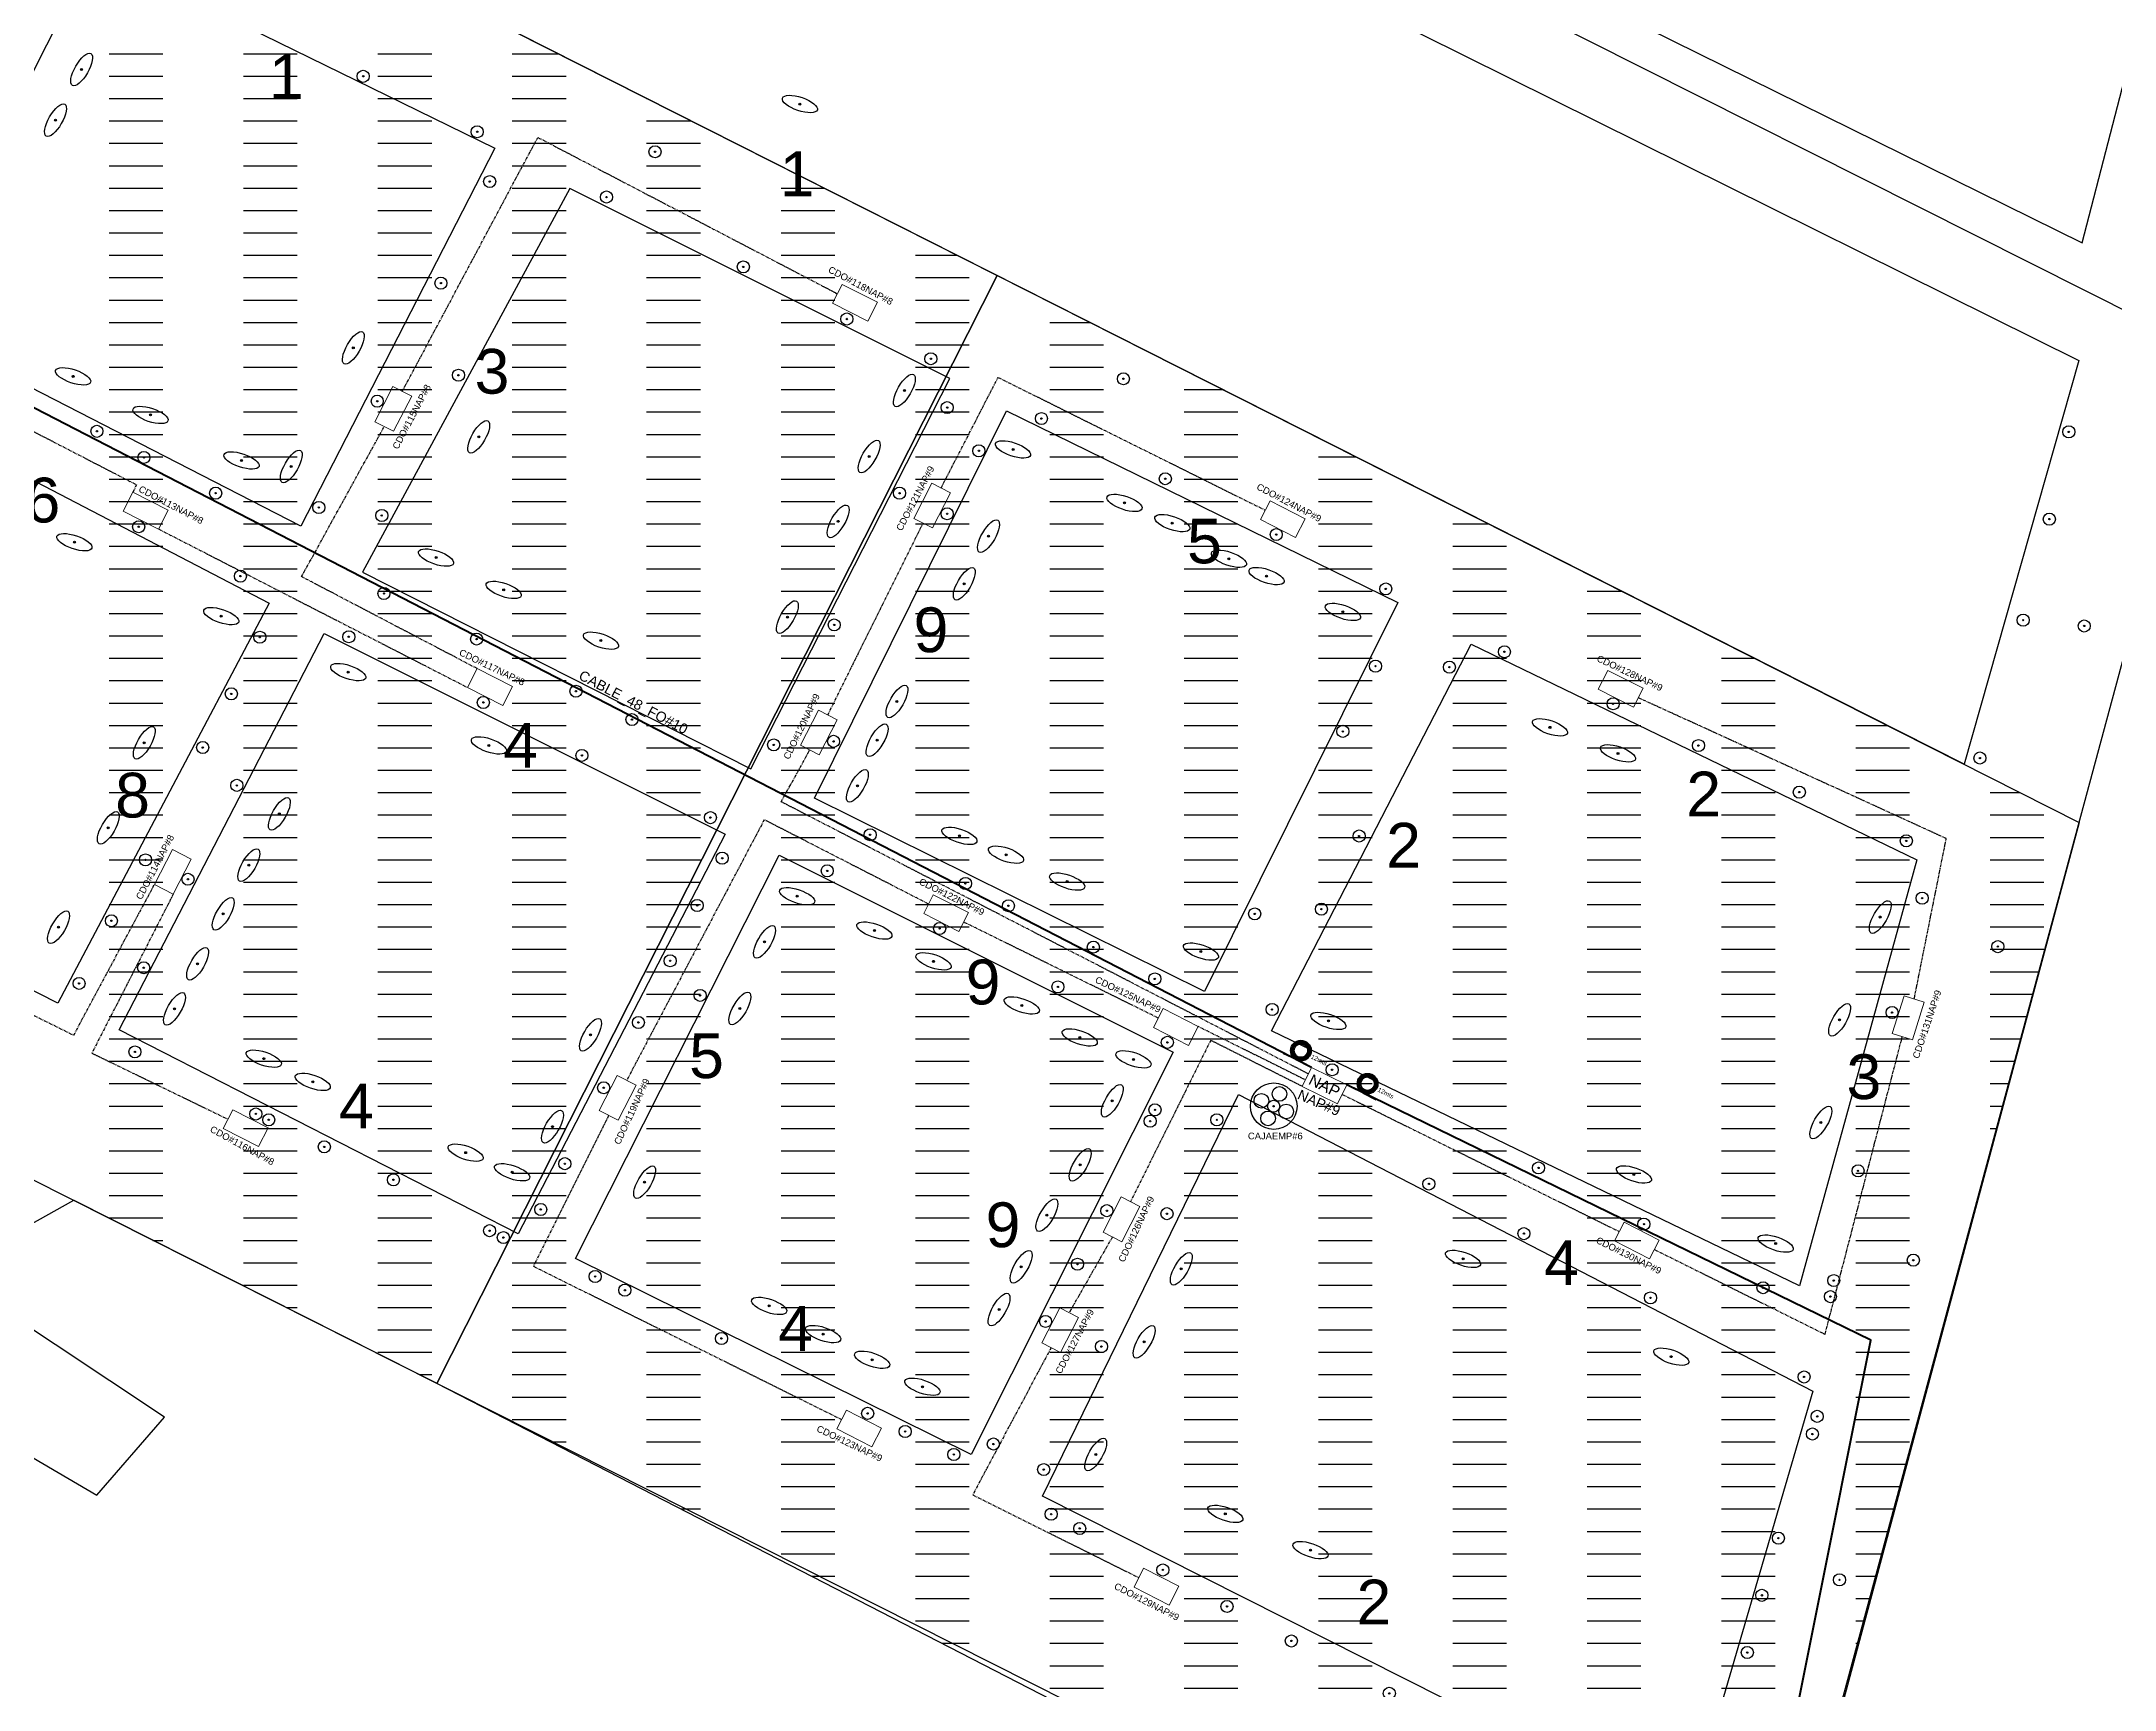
# Model space of a CAD drawing. Header units: metres. Extents: x 400841 to 403530, y 6344062 to 6346805.
# Drawn here: x 402464.9 to 402927.8, y 6345599.7 to 6345967.8 of the extents above; entities that cross this region are included whole.
import ezdxf
from ezdxf.enums import TextEntityAlignment as Align

# ---------------------------------------------------------------- set-up
doc = ezdxf.new("R2010")
doc.units = ezdxf.units.M
doc.header["$MEASUREMENT"] = 0
doc.linetypes.add('PHANTOM2', pattern=[1.25, 0.625, -0.125, 0.125, -0.125, 0.125, -0.125])
for name, color, linetype, lineweight in [('CDO', 10, 'Continuous', 20), ('Cluster', 62, 'Continuous', 30), ('Fibra_48_pelos_Diseño', 32, 'Continuous', 40), ('Fibra_CDO_a_CDO', 12, 'PHANTOM2', 30), ('Fibra_NAP_a_CDO', 52, 'PHANTOM2', 30), ('NAP', 102, 'Continuous', 20)]:
    doc.layers.add(name, color=color, linetype=linetype, lineweight=lineweight)
for name, color, linetype in [('CDO_name', 1, 'Continuous'), ('Empalmes_Instalados', 212, 'Continuous'), ('HP_por_cuadra', 4, 'Continuous'), ('ID_CABLE', 7, 'Continuous'), ('Manzanas', 7, 'Continuous'), ('NAP_name', 102, 'Continuous'), ('Postes', 5, 'Continuous'), ('Propiedades_Servicio', 104, 'Continuous'), ('Radio_Municipal', 2, 'Continuous')]:
    doc.layers.add(name, color=color, linetype=linetype)
doc.layers.get('0').off()
doc.styles.get("Standard").update_dxf_attribs({"font": 'arial.ttf'})
pattern_1 = [(0, (0, 0), (0, 5), [12, -18])]

# ---------------------------------------------------------------- blocks, each defined once
blk = doc.blocks.new('Postes')
at = {"layer": 'Postes'}
for radius in [1.35, 0.15]:
    blk.add_circle((0, 0), radius, dxfattribs=at)
blk = doc.blocks.new('HP')
blk.add_point((0, 0))
at = {"layer": 'Propiedades_Servicio'}
blk.add_circle((0, 0), 0.219, dxfattribs=at)
blk.add_ellipse((0, 0), major_axis=(2.06, 3.57), ratio=0.36506, dxfattribs=at)
blk = doc.blocks.new('HP_contador')
at = {"layer": 'HP_por_cuadra'}
blk.add_attdef('8', (-3.87, -5.87), '', height=10, dxfattribs=at)
blk = doc.blocks.new('Empalmes')
at = {"layer": 'Empalmes_Instalados'}
for centre, radius in [((0, 0), 5.2), ((0.04, 3.01), 1.64), ((-3.01, -0.04), 1.64), ((3.01, 0.04), 1.64), ((-0.04, -3.01), 1.64)]:
    blk.add_circle(centre, radius, dxfattribs=at)
blk.add_point((0.01, 0), dxfattribs=at)
blk.add_point((0.01, 0), dxfattribs=at)
blk = doc.blocks.new('CDO')
at = {"layer": 'CDO'}
blk.add_lwpolyline([(-4.34, 2.51), (4.48, 2.35), (4.39, -2.37), (-4.43, -2.2)], close=True, dxfattribs=at)
at = {"layer": 'CDO', "color": 7, "flags": 2}
blk.add_attdef('CDO', (-3.67, -1.17), '', height=2.5, rotation=359.5887, dxfattribs=at)
blk = doc.blocks.new('NAP')
at = {"layer": 'NAP'}
blk.add_lwpolyline([(-4.46, -2.27), (4.36, -2.45), (4.46, 2.27), (-4.36, 2.45), (-4.46, -2.27)], dxfattribs=at)
at = {"layer": 'NAP', "color": 7}
blk.add_attdef('NAP', text='', height=2.5, rotation=359.0554, dxfattribs=at).set_placement((0.01, -1.26), align=Align.CENTER)
blk = doc.blocks.new('Ganancias')
for points in [[(0, -2.24), (-3.17, -2.3)], [(0, -1.58), (1.13, -1.51)], [(1.19, -1.91), (0, -1.88)], [(0, -2.24), (3.29, -2.28)]]:
    blk.add_lwpolyline(points)
for radius in [2.24, 1.88, 1.58]:
    blk.add_circle((0, 0), radius)
blk.add_attdef('10MTS', text='', height=1).set_placement((4.57, 0.44), align=Align.TOP_CENTER)
blk = doc.blocks.new('ACMAP_ANN_TEMPLATE_NAME_CAJA_DE_EMPALMES')
blk.add_attdef('NAME_CAJA_EMPALME', text='', height=1.5).set_placement((0, 0), align=Align.BOTTOM_LEFT)
blk = doc.blocks.new('ACMAP_ANN_TEMPLATE_NAME_CABLE')
blk.add_attdef('CABLE', text='', height=1.5).set_placement((0, 0), align=Align.MIDDLE)
blk = doc.blocks.new('ACMAP_ANN_TEMPLATE_NAME_CAJA_CDO')
at = {"layer": 'CDO_name'}
blk.add_attdef('NAME_CDO', text='', height=1.5, dxfattribs=at).set_placement((0, 0), align=Align.TOP_CENTER)
blk = doc.blocks.new('ACMAP_ANN_TEMPLATE_NAME_CAJA_NAP')
at = {"layer": 'NAP_name'}
blk.add_attdef('NAP', text='', height=1.5, dxfattribs=at).set_placement((0, 0), align=Align.TOP_CENTER)

msp = doc.modelspace()

# ---------------------------------------------------------------- hatches: boundary and pattern name
at = {"layer": 'Cluster', "transparency": 33554457}
h = msp.add_hatch(dxfattribs=at)
h.set_pattern_fill('ACAD_ISO03W100', color=1, style=2)
h.set_pattern_definition(pattern_1)
h.paths.add_polyline_path([(402289.54, 6346111.97), (402162.27, 6345865.09), (402553.15, 6345668.06), (402678.29, 6345915.46)])
h.paths.add_polyline_path([(402437.16, 6345899.17), (402445.07, 6345895.27), (402442.99, 6345891.04), (402435.07, 6345894.94)], flags=16)
h.paths.add_polyline_path([(402435.49, 6345895.25), (402443.06, 6345891.55), (402444.71, 6345894.92), (402437.13, 6345898.62)], flags=8)
h = msp.add_hatch(dxfattribs=at)
h.set_pattern_fill('ACAD_ISO03W100', color=2, style=2)
h.set_pattern_definition(pattern_1)
h.paths.add_polyline_path([(402919.83, 6345793.32), (402678.29, 6345915.46), (402553.15, 6345668.06), (402843.14, 6345518.79), (402850.32, 6345534.37)])
h.paths.add_polyline_path([(402748.42, 6345738.63), (402756.34, 6345734.73), (402754.25, 6345730.5), (402746.34, 6345734.4)], flags=16)
h.paths.add_polyline_path([(402746.75, 6345734.7), (402754.33, 6345731.01), (402755.97, 6345734.38), (402748.39, 6345738.07)], flags=8)

# ---------------------------------------------------------------- linework, layer by layer
at = {"layer": 'Cluster'}
for points in [[(402162.27, 6345865.09), (402289.54, 6346111.97), (402678.29, 6345915.46), (402553.15, 6345668.06), (402162.27, 6345865.09)], [(402553.15, 6345668.06), (402678.29, 6345915.46), (402919.83, 6345793.32), (402850.32, 6345534.37), (402843.14, 6345518.79), (402553.15, 6345668.06)]]:
    msp.add_lwpolyline(points, dxfattribs=at)
at = {"layer": 'Fibra_48_pelos_Diseño'}
for points in [[(402748.42, 6345738.63), (402445.07, 6345895.27)], [(402487.37, 6345364.16), (402536.65, 6345464.12), (402749.83, 6345357.23), (402846.8, 6345544.67), (402873.33, 6345677.71), (402756.34, 6345734.73)]]:
    msp.add_lwpolyline(points, dxfattribs=at)
at = {"layer": 'Fibra_CDO_a_CDO'}
for points in [[(402545.44, 6345889.61), (402575.7, 6345946.33), (402642.58, 6345911.41)], [(402665.75, 6345868.02), (402678.47, 6345892.73), (402738.13, 6345863.06)], [(402562.16, 6345827.69), (402522.95, 6345848.23), (402541.41, 6345881.76)], [(402640.45, 6345817.34), (402661.72, 6345860.17)], [(402491.01, 6345858.87), (402560.01, 6345823.48)], [(402883.02, 6345753.9), (402890.19, 6345789.74), (402821.41, 6345821.19)], [(402662.94, 6345775.11), (402626.27, 6345793.94), (402595.55, 6345735.73)], [(402436.26, 6345763.56), (402472.08, 6345745.82), (402490.09, 6345779.46)], [(402494.29, 6345777.3), (402476.13, 6345741.81), (402506.53, 6345727.05)], [(402714.24, 6345749.65), (402670.8, 6345771.09)], [(402825.01, 6345697.95), (402863.12, 6345679.02), (402880.37, 6345745.48)], [(402591.52, 6345727.88), (402574.71, 6345694.22), (402643.53, 6345659.98)], [(402704, 6345700.76), (402694.33, 6345683.85)], [(402690.3, 6345676), (402672.8, 6345643.15), (402709.9, 6345624.66)]]:
    msp.add_lwpolyline(points, dxfattribs=at)
at = {"layer": 'Fibra_NAP_a_CDO'}
for points in [[(402442.99, 6345891.04), (402486.1, 6345868.75), (402485.3, 6345867.08)], [(402747.69, 6345737.21), (402630.05, 6345797.95), (402636.42, 6345809.49)], [(402746.34, 6345734.4), (402725.95, 6345744.66), (402708.03, 6345708.61)], [(402746.96, 6345735.9), (402723.17, 6345747.74)], [(402755.29, 6345732.61), (402817.16, 6345701.96)]]:
    msp.add_lwpolyline(points, dxfattribs=at)
at = {"layer": 'Manzanas'}
msp.add_line((402857.78, 6345563.19), (403065.59, 6346333.87), dxfattribs=at)
for points in [[(401967.62, 6346018.01), (402114.37, 6346320.78), (402920.55, 6345922.81), (403029.13, 6346341.96)], [(402116.92, 6346294.97), (402919.82, 6345896.52), (402894.17, 6345806.34), (402079.72, 6346218.03), (402116.92, 6346294.97)], [(402566.09, 6345943.91), (402522.82, 6345859.49), (402434.75, 6345904.72), (402476.5, 6345987.87), (402566.09, 6345943.91)], [(402667.72, 6345892.49), (402582.86, 6345934.92), (402536.57, 6345849.2), (402623.28, 6345805.31), (402667.72, 6345892.49)], [(402468.52, 6345752.99), (402380.1, 6345797.91), (402425.77, 6345889.1), (402515.7, 6345842.33), (402468.52, 6345752.99)], [(402767.7, 6345842.47), (402724.54, 6345755.54), (402637.51, 6345798.77), (402680.36, 6345885.25), (402767.7, 6345842.47)], [(402617.5, 6345790.68), (402571.32, 6345701.43), (402482.19, 6345747.02), (402528.03, 6345835.54), (402617.5, 6345790.68)], [(402857.44, 6345689.87), (402739.54, 6345746.8), (402784.08, 6345833.18), (402883.63, 6345785.01), (402857.44, 6345689.87)], [(402672.48, 6345652.14), (402584.14, 6345695.92), (402629.56, 6345785.99), (402717.56, 6345742), (402672.48, 6345652.14)], [(402860.38, 6345666.34), (402832.33, 6345570.25), (402688.42, 6345642.9), (402732.17, 6345732.58), (402860.38, 6345666.34)], [(402472.07, 6345708.94), (402822.47, 6345532.26), (402753.37, 6345398.34), (402358.41, 6345598.46), (402402.23, 6345633.57), (402415.1, 6345679.52), (402477.26, 6345643.1), (402492.38, 6345660.51), (402443.44, 6345692.98), (402472.07, 6345708.94)]]:
    msp.add_lwpolyline(points, dxfattribs=at)
at = {"layer": 'Radio_Municipal'}
msp.add_lwpolyline([(402631.96, 6344651.99), (401552.39, 6345174.78), (401624.37, 6345319.72), (401130.56, 6345565.63), (401409.45, 6346184.38), (401187.54, 6346294.33), (401279.5, 6346738.16), (403192.74, 6345775.54), (402631.96, 6344651.99)], close=True, dxfattribs=at)

# ---------------------------------------------------------------- block references
at = {"layer": 'CDO'}
for p, rotation in [((402646.46, 6345909.35), 334.0033842044514), ((402543.48, 6345885.63), 63.90027198787766), ((402663.79, 6345864.04), 63.90027198787766), ((402488.1, 6345862.92), 334.0033842044514), ((402742.01, 6345861), 334.0033842044514), ((402564.96, 6345823.52), 334.0033842044514), ((402817.43, 6345823.14), 334.0033842044514), ((402638.49, 6345813.36), 63.90027198787766), ((402494.25, 6345782.25), 63.90027198787766), ((402666.81, 6345773.04), 334.0033842044514), ((402881.75, 6345749.65), 73.5817065809652), ((402718.11, 6345747.59), 334.0033842044514), ((402593.59, 6345731.76), 63.90027198787766), ((402510.41, 6345724.99), 334.0033842044514), ((402706.07, 6345704.63), 63.90027198787766), ((402821.03, 6345699.9), 334.0033842044514), ((402692.37, 6345679.87), 63.90027198787766), ((402647.41, 6345657.92), 334.0033842044514), ((402713.77, 6345622.6), 334.0033842044514)]:
    msp.add_blockref('CDO', p, dxfattribs=dict(at, rotation=rotation))
at = {"layer": 'CDO_name'}
for p, rotation, values in [((402648.14, 6345913.89), 331.9531810964283, {'NAME_CDO': 'CDO#118NAP#8'}), ((402546.87, 6345884.28), 62.27500849572829, {'NAME_CDO': 'CDO#115NAP#8'}), ((402659.31, 6345866.06), 62.50035532323144, {'NAME_CDO': 'CDO#121NAP#9'}), ((402743.79, 6345865.42), 332.1282608625364, {'NAME_CDO': 'CDO#124NAP#9'}), ((402494.17, 6345864.93), 332.266929126429, {'NAME_CDO': 'CDO#113NAP#8'}), ((402565.82, 6345828.65), 334.1177963952792, {'NAME_CDO': 'CDO#117NAP#8'}), ((402819.84, 6345827.36), 334.5606557963365, {'NAME_CDO': 'CDO#128NAP#9'}), ((402633.93, 6345815.09), 64.26600403891241, {'NAME_CDO': 'CDO#120NAP#9'}), ((402489.56, 6345783.71), 62.46259703455755, {'NAME_CDO': 'CDO#114NAP#8'}), ((402668.47, 6345777.4), 333.4596597789406, {'NAME_CDO': 'CDO#122NAP#9'}), ((402707.82, 6345755.57), 334.3142701791319, {'NAME_CDO': 'CDO#125NAP#9'}), ((402885.17, 6345748.5), 71.35937470352606, {'NAME_CDO': 'CDO#131NAP#9'}), ((402596.01, 6345729.1), 64.9591784275278, {'NAME_CDO': 'CDO#119NAP#9'}), ((402510.07, 6345721.84), 331.2862741938566, {'NAME_CDO': 'CDO#116NAP#8'}), ((402708.65, 6345702.83), 64.77505405519703, {'NAME_CDO': 'CDO#126NAP#9'}), ((402819.64, 6345697.29), 333.4596986340567, {'NAME_CDO': 'CDO#130NAP#9'}), ((402694.92, 6345677.78), 62.07721458159158, {'NAME_CDO': 'CDO#127NAP#9'}), ((402645.63, 6345655.32), 334.314233796577, {'NAME_CDO': 'CDO#123NAP#9'}), ((402712.01, 6345619.96), 332.7697938058753, {'NAME_CDO': 'CDO#129NAP#9'})]:
    msp.add_blockref('ACMAP_ANN_TEMPLATE_NAME_CAJA_CDO', p, dxfattribs=dict(at, rotation=rotation)).add_auto_attribs(values)
at = {"layer": 'Cluster', "rotation": 334.9351310527323}
msp.add_blockref('NAP', (402751.34, 6345734.56), dxfattribs=at).add_auto_attribs({'NAP': 'NAP'})
at = {"layer": 'Empalmes_Instalados', "rotation": 155.8031875645195}
msp.add_blockref('Empalmes', (402740.03, 6345729.97), dxfattribs=at)
at = {"layer": 'Empalmes_Instalados'}
msp.add_blockref('ACMAP_ANN_TEMPLATE_NAME_CAJA_DE_EMPALMES', (402734.26, 6345722.11), dxfattribs=at).add_auto_attribs({'NAME_CAJA_EMPALME': 'CAJAEMP#6'})
at = {"layer": 'Fibra_48_pelos_Diseño', "rotation": 333.5205212744322}
for p in [(402746.08, 6345742.38), (402760.97, 6345734.98)]:
    msp.add_blockref('Ganancias', p, dxfattribs=at).add_auto_attribs({'10MTS': '12mts'})
at = {"layer": 'ID_CABLE', "color": 7, "xscale": 1.5, "yscale": 1.5, "zscale": 1.5, "rotation": 332.3254733888851}
msp.add_blockref('ACMAP_ANN_TEMPLATE_NAME_CABLE', (402596.91, 6345819.92), dxfattribs=at).add_auto_attribs({'CABLE': 'CABLE_48_FO#10'})
at = {"layer": 'NAP_name', "xscale": 1.5, "yscale": 1.5, "zscale": 1.5, "rotation": 336.3522205300185}
msp.add_blockref('ACMAP_ANN_TEMPLATE_NAME_CAJA_NAP', (402750.59, 6345731.76), dxfattribs=at).add_auto_attribs({'NAP': 'NAP#9'})
at = {"layer": 'Postes'}
for p in [(402536.72, 6345959.97), (402562.17, 6345947.59), (402601.87, 6345943.12), (402564.96, 6345936.46), (402591.04, 6345933.01), (402554.07, 6345913.78), (402621.59, 6345917.4), (402644.7, 6345905.77), (402663.47, 6345896.9), (402557.98, 6345893.21), (402706.45, 6345892.43), (402539.85, 6345887.41), (402667.11, 6345885.98), (402688.15, 6345883.53), (402477.26, 6345880.69), (402917.54, 6345880.56), (402487.76, 6345874.86), (402674.19, 6345876.34), (402715.81, 6345870.1), (402503.77, 6345866.87), (402526.81, 6345863.68), (402656.47, 6345866.86), (402486.59, 6345859.37), (402540.87, 6345861.88), (402667.1, 6345862.28), (402913.2, 6345861.08), (402740.59, 6345857.62), (402509.3, 6345848.35), (402541.34, 6345844.47), (402765.03, 6345845.48), (402641.89, 6345837.44), (402907.35, 6345838.51), (402921, 6345837.21), (402513.64, 6345834.69), (402533.5, 6345834.81), (402562.04, 6345834.29), (402791.53, 6345831.46), (402762.74, 6345828.24), (402779.24, 6345828.01), (402507.27, 6345822.05), (402584.22, 6345822.63), (402563.54, 6345820.13), (402815.8, 6345819.84), (402596.73, 6345816.3), (402755.45, 6345813.68), (402500.88, 6345810.06), (402585.55, 6345808.31), (402628.37, 6345810.65), (402641.75, 6345811.44), (402834.85, 6345810.5), (402897.7, 6345807.72), (402508.5, 6345801.62), (402857.37, 6345800.11), (402614.24, 6345794.41), (402649.9, 6345790.59), (402759.09, 6345790.3), (402881.26, 6345789.22), (402488.11, 6345784.96), (402616.88, 6345785.34), (402497.59, 6345780.64), (402640.33, 6345782.52), (402671.19, 6345779.7), (402611.29, 6345774.79), (402680.78, 6345774.73), (402884.8, 6345776.43), (402480.49, 6345771.38), (402735.77, 6345772.9), (402750.66, 6345773.97), (402665.42, 6345769.65), (402699.75, 6345765.5), (402901.7, 6345765.6), (402487.7, 6345760.89), (402605.25, 6345762.45), (402473.28, 6345757.39), (402691.83, 6345756.6), (402713.46, 6345758.39), (402611.94, 6345754.71), (402739.66, 6345751.56), (402598.16, 6345748.66), (402878.08, 6345750.88), (402716.27, 6345744.22), (402485.75, 6345742.08), (402753.06, 6345738.1), (402590.41, 6345734.08), (402713.5, 6345729.15), (402740, 6345729.95), (402512.74, 6345728.22), (402515.62, 6345726.93), (402712.43, 6345726.61), (402727.32, 6345726.92), (402528.03, 6345720.88), (402581.74, 6345717.12), (402799.15, 6345716.17), (402870.49, 6345715.53), (402543.46, 6345713.53), (402774.66, 6345712.59), (402576.36, 6345706.9), (402702.77, 6345706.62), (402716.18, 6345705.95), (402564.94, 6345702.16), (402568.01, 6345700.62), (402795.88, 6345701.5), (402822.67, 6345703.61), (402588.51, 6345691.94), (402696.2, 6345694.66), (402882.83, 6345695.56), (402595.14, 6345688.86), (402824.14, 6345687.14), (402849.27, 6345689.42), (402864.31, 6345687.43), (402865.06, 6345691.01), (402616.71, 6345678.09), (402689.08, 6345681.9), (402701.55, 6345676.28), (402858.44, 6345669.49), (402649.35, 6345661.36), (402861.37, 6345660.69), (402657.73, 6345657.32), (402677.42, 6345654.51), (402860.29, 6345656.75), (402668.59, 6345652.18), (402688.66, 6345648.8), (402690.32, 6345638.84), (402696.7, 6345635.66), (402852.7, 6345633.49), (402715.26, 6345626.38), (402866.35, 6345624.18), (402729.59, 6345618.25), (402849.01, 6345620.72), (402743.96, 6345610.53), (402845.76, 6345607.94), (402765.83, 6345598.83)]:
    msp.add_blockref('Postes', p, dxfattribs=at)
at = {"layer": 'Propiedades_Servicio'}
for p in [(402473.84, 6345961.48), (402468.01, 6345950.16), (402534.51, 6345899.31), (402657.55, 6345889.82), (402562.51, 6345879.45), (402649.68, 6345875.05), (402520.65, 6345872.84), (402642.76, 6345860.58), (402676.34, 6345857.29), (402670.93, 6345846.64), (402631.43, 6345839.21), (402655.89, 6345820.35), (402487.84, 6345811.13), (402651.46, 6345811.69), (402647.06, 6345801.52), (402517.99, 6345795.23), (402479.8, 6345792.12), (402511.18, 6345783.8), (402505.46, 6345772.91), (402875.45, 6345772.21), (402468.69, 6345769.92), (402626.32, 6345766.65), (402499.74, 6345761.76), (402494.57, 6345751.69), (402620.82, 6345751.8), (402866.37, 6345749.23), (402587.47, 6345745.91), (402703.97, 6345731.17), (402862.17, 6345726.3), (402578.98, 6345725.39), (402696.81, 6345716.87), (402599.55, 6345712.98), (402689.37, 6345705.6), (402683.62, 6345694.11), (402719.38, 6345693.66), (402678.69, 6345684.53), (402711.08, 6345677.34), (402700.28, 6345652.18)]:
    msp.add_blockref('HP', p, dxfattribs=at)
for p, values in [((402519.54, 6345960.78), {'8': '1'}), ((402633.59, 6345939.07), {'8': '1'}), ((402565.46, 6345894.96), {'8': '3'}), ((402465.18, 6345866.2), {'8': '6'}), ((402724.54, 6345857.07), {'8': '5'}), ((402663.47, 6345837.23), {'8': '9'}), ((402571.83, 6345811.41), {'8': '4'}), ((402485.21, 6345800.3), {'8': '8'}), ((402836.01, 6345800.55), {'8': '2'}), ((402769, 6345789.11), {'8': '2'}), ((402675.1, 6345758.56), {'8': '9'}), ((402613.36, 6345742.1), {'8': '5'}), ((402871.77, 6345737.42), {'8': '3'}), ((402535.18, 6345730.87), {'8': '4'}), ((402679.56, 6345704.35), {'8': '9'}), ((402804.26, 6345695.9), {'8': '4'}), ((402633.24, 6345681.19), {'8': '4'}), ((402762.37, 6345620.09), {'8': '2'})]:
    msp.add_blockref('HP_contador', p, dxfattribs=at).add_auto_attribs(values)
at = {"layer": 'Propiedades_Servicio', "rotation": 281.2153719011788}
for p in [(402634.23, 6345953.78), (402471.95, 6345892.96), (402489.22, 6345884.34), (402681.81, 6345876.64), (402509.55, 6345874.18), (402706.7, 6345864.7), (402472.23, 6345855.92), (402717.37, 6345860.18), (402552.98, 6345852.49), (402730.02, 6345852.23), (402738.42, 6345848.36), (402568.08, 6345845.26), (402505.02, 6345839.41), (402755.46, 6345840.35), (402589.8, 6345833.94), (402533.38, 6345826.91), (402801.7, 6345814.57), (402564.79, 6345810.54), (402816.89, 6345808.76), (402669.84, 6345790.34), (402680.26, 6345786.13), (402693.9, 6345780.12), (402633.61, 6345776.85), (402650.86, 6345769.19), (402723.77, 6345764.5), (402664.06, 6345762.31), (402683.77, 6345752.46), (402696.71, 6345745.31), (402752.22, 6345749), (402514.52, 6345740.58), (402708.71, 6345740.42), (402525.45, 6345735.4), (402559.59, 6345719.58), (402569.97, 6345715.21), (402820.45, 6345714.71), (402852.09, 6345699.28), (402782.29, 6345695.86), (402627.36, 6345685.36), (402639.41, 6345679.07), (402650.36, 6345673.33), (402828.79, 6345674.02), (402661.59, 6345667.31), (402729.21, 6345638.91), (402748.23, 6345630.81)]:
    msp.add_blockref('HP', p, dxfattribs=at)

doc.saveas('drawing.dxf')
